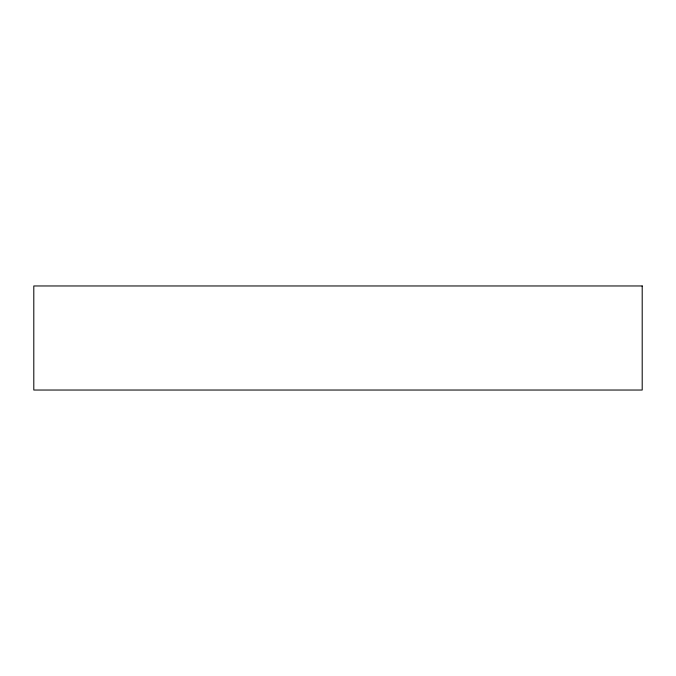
<?xml version="1.0" encoding="UTF-8"?>
<svg xmlns="http://www.w3.org/2000/svg" width="676" height="676" viewBox="0 0 676 676"><rect width="100%" height="100%" fill="white"/><g stroke="black" fill="none" stroke-linecap="round" stroke-linejoin="round"><path stroke-width="1.01" d="M642.2 285.965L33.8 285.965L33.8 390.035L642.2 390.035L642.2 285.965"/></g></svg>
